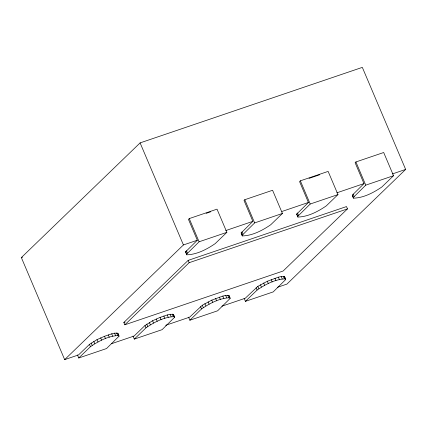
<?xml version="1.0" encoding="UTF-8"?>
<svg xmlns="http://www.w3.org/2000/svg" width="427" height="427" viewBox="0 0 427 427"><rect width="100%" height="100%" fill="white"/><g stroke="black" fill="none" stroke-linecap="round" stroke-linejoin="round"><path stroke-width="0.64" d="M277.422 287.323L286.896 284.104L405.65 169.428L362.331 67.375L140.104 142.896L21.35 257.572L64.669 359.625L78.557 354.906L89.446 344.392L97.009 339.63L104.519 336.279L111.709 333.834L114.564 333.177L117.836 333.199L119.016 336.198L106.531 348.549L78.749 357.991L77.458 354.938M185.622 251.818L197.317 240.23L188.456 219.355L189.246 218.592L217.023 209.15L226.87 232.347L215.192 243.62C206.903 249.315 196.964 254.54 186.802 254.818L185.622 251.818L186.802 254.818M186.604 254.14L199.089 241.783L226.87 232.347M111.388 343.751L134.115 336.022L144.999 325.513L152.567 320.752L160.077 317.4L167.261 314.955L170.117 314.293L173.394 314.315L174.568 317.314L162.084 329.671L134.308 339.107L133.01 336.054M241.175 232.939L252.869 221.351L244.009 200.476L244.799 199.713L272.581 190.271L282.423 213.463L270.745 224.741C262.461 230.436 252.522 235.661 242.355 235.939L241.175 232.939L242.355 235.939M242.162 235.256L254.647 222.905L282.423 213.463M165.681 325.299L189.668 317.144L202.313 305.236L211.787 300.133L222.819 296.076L225.675 295.415L228.947 295.436L230.126 298.436L217.642 310.787L189.866 320.229L188.569 317.176M296.733 214.055L308.427 202.467L299.567 181.592L300.357 180.829L328.133 171.392L337.981 194.584L326.303 205.862C318.014 211.552 308.08 216.783 297.913 217.06L296.733 214.055L297.913 217.06M297.72 216.377L310.205 204.026L337.981 194.584M221.869 306.202L245.226 298.265L257.865 286.357L267.345 281.254L278.377 277.192L281.233 276.536L284.505 276.557L285.684 279.557L273.2 291.908L245.418 301.35L244.127 298.297M352.291 195.176L363.985 183.589L355.12 162.714L355.915 161.95L383.692 152.508L393.539 175.705L381.861 186.978C373.572 192.673 363.633 197.898 353.471 198.176L352.291 195.176L353.471 198.176M353.273 197.498L365.758 185.142L393.539 175.705M64.669 359.625L183.423 244.949L197.317 240.23M78.749 357.991L90.428 346.713C98.717 341.018 108.655 335.793 118.818 335.515M123.83 322.492L188.158 260.374L346.489 206.567L347.477 208.883L283.149 271.001L124.812 324.808L123.83 322.492L125.09 322.059M124.812 324.808L189.14 262.696L347.477 208.883M134.308 339.107L145.986 327.835C154.275 322.139 164.208 316.914 174.376 316.637M189.866 320.229L201.539 308.951C209.828 303.261 219.766 298.03 229.934 297.752M245.418 301.35L257.097 290.072C265.386 284.377 275.324 279.151 285.487 278.874M21.35 257.572L22.615 257.139M206.129 213.351L210.548 211.845M309.036 178.379L319.77 174.728M225.723 230.575L252.869 221.351M281.911 211.482L308.427 202.467M336.834 192.817L363.985 183.589M392.392 173.933L405.65 169.428M355.915 161.95L365.758 185.142M353.097 194.104L354.079 196.42M300.357 180.829L310.205 204.026M297.539 212.982L298.526 215.299M285.684 279.557L284.505 276.557M283.32 276.317L284.307 278.634M281.233 276.536L282.215 278.852M278.377 277.192L279.359 279.514M244.799 199.713L254.647 222.905M274.951 278.255L275.933 280.571M271.188 279.637L272.17 281.959M267.345 281.254L268.327 283.576M241.986 231.861L242.968 234.183M263.678 282.989L264.665 285.311M260.449 284.729L261.431 287.051M257.865 286.357L258.853 288.673M256.115 287.75L257.097 290.072M230.126 298.436L228.947 295.436M227.767 295.196L228.749 297.518M225.675 295.415L226.662 297.731M222.819 296.076L223.807 298.393M189.246 218.592L199.089 241.783M219.393 297.133L220.38 299.455M215.63 298.521L216.617 300.838M211.787 300.133L212.769 302.455M186.428 250.74L187.416 253.062M208.125 301.873L209.107 304.189M140.104 142.896L183.423 244.949M188.158 260.374L189.14 262.696M204.891 303.613L205.878 305.929M202.313 305.236L203.295 307.552M200.557 306.634L201.539 308.951M174.568 317.314L173.394 314.315M172.209 314.075L173.197 316.396M170.117 314.293L171.104 316.615M167.261 314.955L168.249 317.277M163.84 316.012L164.822 318.334M160.077 317.4L161.059 319.716M156.229 319.017L157.216 321.334M152.567 320.752L153.555 323.074M149.338 322.492L150.32 324.808M146.755 324.114L147.737 326.436M144.999 325.513L145.986 327.835M119.016 336.198L117.836 333.199M116.651 332.959L117.638 335.275M114.564 333.177L115.546 335.494M111.709 333.834L112.691 336.156M108.282 334.896L109.264 337.213M104.519 336.279L105.501 338.6M100.676 337.896L101.658 340.212M97.009 339.63L97.996 341.952M93.78 341.37L94.762 343.692M91.197 342.993L92.184 345.315M89.446 344.392L90.428 346.713"/></g></svg>
